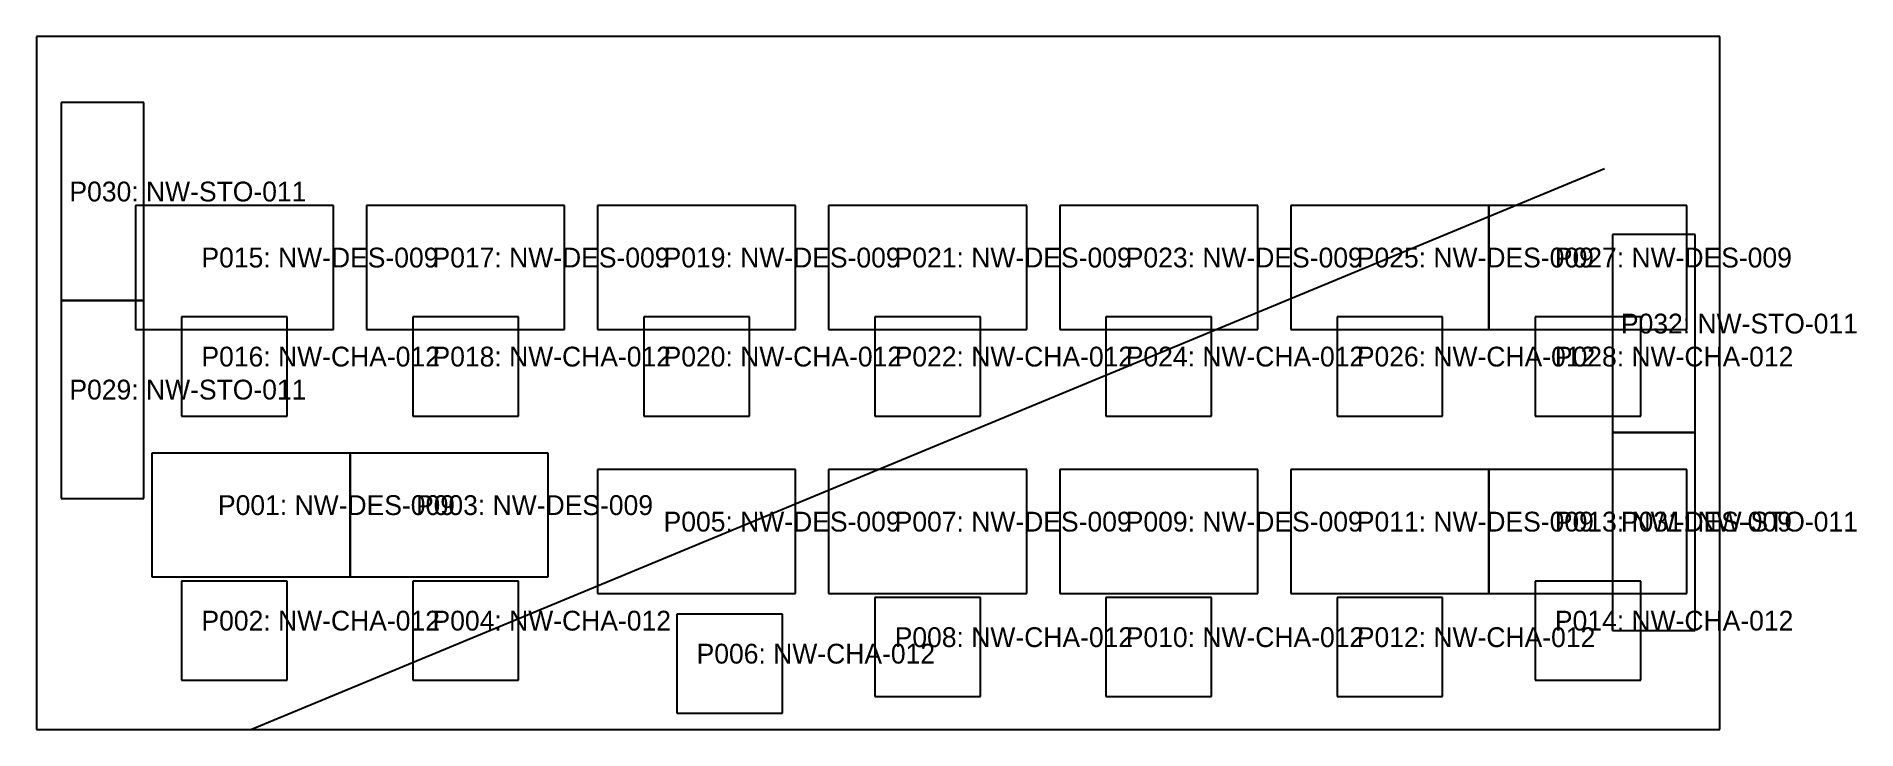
# Model space of a CAD drawing. Extents: x 0 to 11028, y 0 to 4200.
import ezdxf

# ---------------------------------------------------------------- set-up
doc = ezdxf.new("R2010")
doc.units = 0
for name, color, linetype in [('EGRESS', 6, 'Continuous'), ('FURNITURE', 3, 'CONTINUOUS'), ('LABELS', 7, 'CONTINUOUS'), ('ROOM_BOUNDARY', 4, 'CONTINUOUS')]:
    doc.layers.add(name, color=color, linetype=linetype)

msp = doc.modelspace()

# ---------------------------------------------------------------- linework, layer by layer
at = {"layer": 'EGRESS'}
msp.add_line((1300, 0), (9500, 3400), dxfattribs=at)
at = {"layer": 'FURNITURE'}
for p, q in [((650, 3800), (150, 3800)), ((150, 3800), (150, 2600)), ((650, 2600), (650, 3800)), ((1800, 3175), (600, 3175)), ((600, 3175), (600, 2425)), ((1800, 2425), (1800, 3175)), ((3200, 3175), (2000, 3175)), ((2000, 3175), (2000, 2425)), ((3200, 2425), (3200, 3175)), ((4600, 3175), (3400, 3175)), ((3400, 3175), (3400, 2425)), ((4600, 2425), (4600, 3175)), ((6000, 3175), (4800, 3175)), ((4800, 3175), (4800, 2425)), ((6000, 2425), (6000, 3175)), ((7400, 3175), (6200, 3175)), ((6200, 3175), (6200, 2425)), ((7400, 2425), (7400, 3175)), ((8800, 3175), (7600, 3175)), ((7600, 3175), (7600, 2425)), ((8800, 2425), (8800, 3175)), ((10000, 3175), (8800, 3175)), ((8800, 3175), (8800, 2425)), ((10000, 2425), (10000, 3175)), ((10050, 3000), (9550, 3000)), ((9550, 3000), (9550, 1800)), ((10050, 1800), (10050, 3000)), ((650, 2600), (150, 2600)), ((150, 2600), (150, 1400)), ((150, 2600), (650, 2600)), ((650, 1400), (650, 2600)), ((1520, 2500), (880, 2500)), ((880, 2500), (880, 1900)), ((1520, 1900), (1520, 2500)), ((2920, 2500), (2280, 2500)), ((2280, 2500), (2280, 1900)), ((2920, 1900), (2920, 2500)), ((4320, 2500), (3680, 2500)), ((3680, 2500), (3680, 1900)), ((4320, 1900), (4320, 2500)), ((5720, 2500), (5080, 2500)), ((5080, 2500), (5080, 1900)), ((5720, 1900), (5720, 2500)), ((7120, 2500), (6480, 2500)), ((6480, 2500), (6480, 1900)), ((7120, 1900), (7120, 2500)), ((8520, 2500), (7880, 2500)), ((7880, 2500), (7880, 1900)), ((8520, 1900), (8520, 2500)), ((9720, 2500), (9080, 2500)), ((9080, 2500), (9080, 1900)), ((9720, 1900), (9720, 2500)), ((600, 2425), (1800, 2425)), ((2000, 2425), (3200, 2425)), ((3400, 2425), (4600, 2425)), ((4800, 2425), (6000, 2425)), ((6200, 2425), (7400, 2425)), ((7600, 2425), (8800, 2425)), ((8800, 2425), (10000, 2425)), ((880, 1900), (1520, 1900)), ((2280, 1900), (2920, 1900)), ((3680, 1900), (4320, 1900)), ((5080, 1900), (5720, 1900)), ((6480, 1900), (7120, 1900)), ((7880, 1900), (8520, 1900)), ((9080, 1900), (9720, 1900)), ((10050, 1800), (9550, 1800)), ((9550, 1800), (9550, 600)), ((9550, 1800), (10050, 1800)), ((10050, 600), (10050, 1800)), ((1900, 1675), (700, 1675)), ((700, 1675), (700, 925)), ((1900, 925), (1900, 1675)), ((3100, 1675), (1900, 1675)), ((1900, 1675), (1900, 925)), ((3100, 925), (3100, 1675)), ((4600, 1575), (3400, 1575)), ((3400, 1575), (3400, 825)), ((4600, 825), (4600, 1575)), ((6000, 1575), (4800, 1575)), ((4800, 1575), (4800, 825)), ((6000, 825), (6000, 1575)), ((7400, 1575), (6200, 1575)), ((6200, 1575), (6200, 825)), ((7400, 825), (7400, 1575)), ((8800, 1575), (7600, 1575)), ((7600, 1575), (7600, 825)), ((8800, 825), (8800, 1575)), ((10000, 1575), (8800, 1575)), ((8800, 1575), (8800, 825)), ((10000, 825), (10000, 1575)), ((150, 1400), (650, 1400)), ((700, 925), (1900, 925)), ((1520, 900), (880, 900)), ((880, 900), (880, 300)), ((1520, 300), (1520, 900)), ((1900, 925), (3100, 925)), ((2920, 900), (2280, 900)), ((2280, 900), (2280, 300)), ((2920, 300), (2920, 900)), ((9720, 900), (9080, 900)), ((9080, 900), (9080, 300)), ((9720, 300), (9720, 900)), ((3400, 825), (4600, 825)), ((4800, 825), (6000, 825)), ((5720, 800), (5080, 800)), ((5080, 800), (5080, 200)), ((5720, 200), (5720, 800)), ((6200, 825), (7400, 825)), ((7120, 800), (6480, 800)), ((6480, 800), (6480, 200)), ((7120, 200), (7120, 800)), ((7600, 825), (8800, 825)), ((8520, 800), (7880, 800)), ((7880, 800), (7880, 200)), ((8520, 200), (8520, 800)), ((8800, 825), (10000, 825)), ((4520, 700), (3880, 700)), ((3880, 700), (3880, 100)), ((4520, 100), (4520, 700)), ((9550, 600), (10050, 600)), ((880, 300), (1520, 300)), ((2280, 300), (2920, 300)), ((9080, 300), (9720, 300)), ((5080, 200), (5720, 200)), ((6480, 200), (7120, 200)), ((7880, 200), (8520, 200)), ((3880, 100), (4520, 100))]:
    msp.add_line(p, q, dxfattribs=at)
at = {"layer": 'ROOM_BOUNDARY'}
for p, q in [((10200, 4200), (0, 4200)), ((0, 4200), (0, 0)), ((10200, 0), (10200, 4200)), ((0, 0), (10200, 0))]:
    msp.add_line(p, q, dxfattribs=at)

# ---------------------------------------------------------------- texts
at = {"layer": 'LABELS'}
for s, p in [('P030: NW-STO-011', (200, 3200)), ('P015: NW-DES-009', (1000, 2800)), ('P017: NW-DES-009', (2400, 2800)), ('P019: NW-DES-009', (3800, 2800)), ('P021: NW-DES-009', (5200, 2800)), ('P023: NW-DES-009', (6600, 2800)), ('P025: NW-DES-009', (8000, 2800)), ('P027: NW-DES-009', (9200, 2800)), ('P032: NW-STO-011', (9600, 2400)), ('P016: NW-CHA-012', (1000, 2200)), ('P018: NW-CHA-012', (2400, 2200)), ('P020: NW-CHA-012', (3800, 2200)), ('P022: NW-CHA-012', (5200, 2200)), ('P024: NW-CHA-012', (6600, 2200)), ('P026: NW-CHA-012', (8000, 2200)), ('P028: NW-CHA-012', (9200, 2200)), ('P029: NW-STO-011', (200, 2000)), ('P001: NW-DES-009', (1100, 1300)), ('P003: NW-DES-009', (2300, 1300)), ('P005: NW-DES-009', (3800, 1200)), ('P007: NW-DES-009', (5200, 1200)), ('P009: NW-DES-009', (6600, 1200)), ('P011: NW-DES-009', (8000, 1200)), ('P013: NW-DES-009', (9200, 1200)), ('P031: NW-STO-011', (9600, 1200)), ('P002: NW-CHA-012', (1000, 600)), ('P004: NW-CHA-012', (2400, 600)), ('P014: NW-CHA-012', (9200, 600)), ('P008: NW-CHA-012', (5200, 500)), ('P010: NW-CHA-012', (6600, 500)), ('P012: NW-CHA-012', (8000, 500)), ('P006: NW-CHA-012', (4000, 400))]:
    msp.add_text(s, height=120, dxfattribs=at).set_placement(p)

doc.saveas('drawing.dxf')
